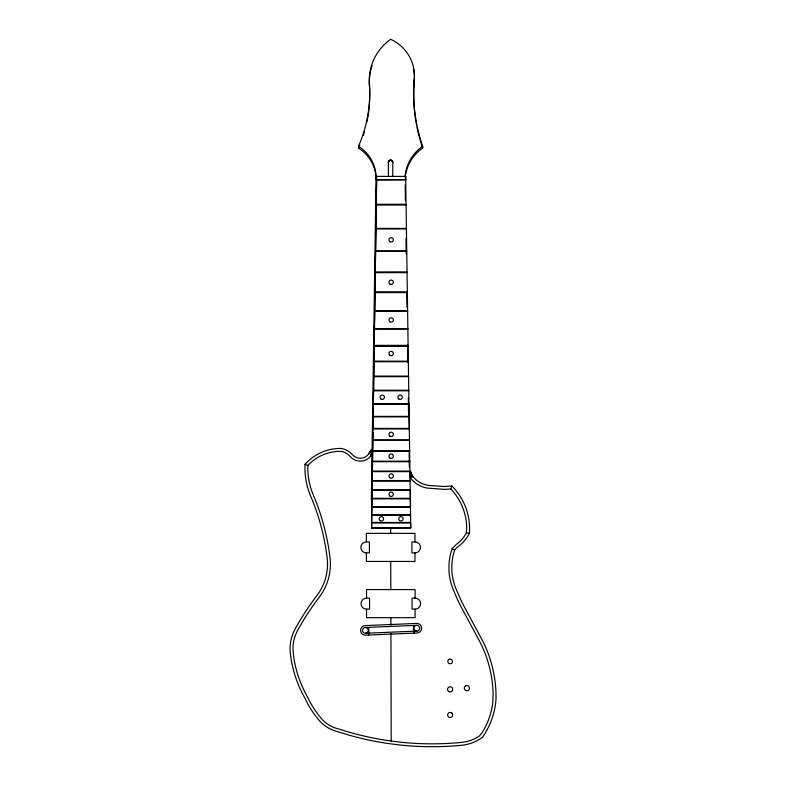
<?xml version="1.0" encoding="UTF-8"?>
<svg xmlns="http://www.w3.org/2000/svg" width="786" height="786" viewBox="0 0 786 786"><rect width="100%" height="100%" fill="white"/><g stroke="black" fill="none" stroke-linecap="round" stroke-linejoin="round"><path stroke-width="1.18" d="M371.572 527.809L371.68 515.233L410.626 515.262M371.916 498.334L372.053 489.629L410.253 489.629L410.39 498.334L371.916 498.304L371.68 515.233M372.053 489.629L372.79 439.846L409.516 439.875M372.79 439.875L373.144 416.865L409.172 416.894M408.779 390.259L373.527 390.229L373.144 416.865M408.121 345.909L374.195 345.909L374.195 345.359L408.121 345.359M374.706 311.344L407.61 311.344L374.706 311.344L374.706 310.834L407.61 310.834M374.981 292.5L407.335 292.5L374.981 292.53L374.981 291.96L407.325 291.989M375.276 272.526L407.04 272.526L375.276 272.565L375.276 272.015L407.03 272.015M371.346 500.102L376.072 176.565A38.082 37.502 -0.2 0 0 358.485 146.245A136.685 134.602 -0.2 0 0 369.42 83.621A51.129 50.353 -0.2 0 1 390.603 39.3A40.843 40.224 -0.2 0 1 414.31 79.18L413.937 85.536A168.037 165.492 -0.2 0 0 415.951 121.712M406.038 204.419L376.278 204.419L376.278 204.989L406.038 204.989M374.578 322.054L376.641 176.378L405.664 176.378L405.674 179.906M388.392 176.712L388.392 162.348C388.294 159.489 392.99 159.578 392.784 162.437A2.201 2.201 0 0 0 390.593 160.236A2.201 2.201 0 0 0 388.392 162.437C388.186 159.558 392.892 159.509 392.784 162.368L392.784 176.712M410.685 524.203L410.744 527.937L371.572 527.937L410.734 527.809L405.664 176.378M371.572 527.937L372.181 486.269M372.22 483.537L372.967 432.349M373.006 429.893L374.519 325.738M373.527 390.259L376.641 179.748L405.674 179.748M372.083 450.447L371.169 455.674L370.255 456.646A13.313 13.313 0 0 1 351.794 458.11L349.475 455.752A15.366 15.366 0 0 0 341.429 451.439L337.597 451.39A44.576 44.576 0 0 0 309.37 463.937L307.876 465.489L307.817 467.051A68.716 68.716 0 0 0 313.3 494.974A231.212 231.212 0 0 1 329.992 557.451A54.912 54.912 0 0 1 321.189 594.481L319.175 597.321A265.933 265.933 0 0 0 297.884 629.92A40.086 40.086 0 0 0 292.883 648.312L293.699 656.968A114.481 114.481 0 0 0 304.31 690.914L308.584 699.127A87.433 87.433 0 0 0 319.627 716.37L321.307 718.483A32.776 32.776 0 0 0 336.202 728.288L338.835 729.015A301.009 301.009 0 0 0 389.325 740.785L399.602 742.082A300.655 300.655 0 0 0 461.667 742.377A38.278 38.278 0 0 0 479.381 735.971L481.916 732.955A74.012 74.012 0 0 0 492.753 703.057L493.117 694.215A120.337 120.337 0 0 0 478.094 638.458L461.411 607.49A125.966 125.966 0 0 1 456.872 598.077L453.944 591.298A58.076 58.076 0 0 1 450.899 552.637L452.088 548.687L456.43 544.364A35.517 35.517 0 0 0 466.137 533.439L466.717 529.096A57.388 57.388 0 0 0 452.657 491.024L450.742 488.971L444.709 489.393L427.142 488.077A27.284 27.284 0 0 1 410.813 478.517L410.115 477.583L410.115 471.6L411.157 472.18L411.736 474.96A24.415 24.415 0 0 0 429.785 485.532L444.738 486.524L451.852 485.964A60.257 60.257 0 0 1 469.389 533.468A38.386 38.386 0 0 1 456.833 547.587L454.652 550.102A55.246 55.246 0 0 0 456.578 590.168L458.199 593.794A123.284 123.284 0 0 0 463.946 606.153L480.61 637.063A123.206 123.206 0 0 1 495.966 700.12A76.881 76.881 0 0 1 482.506 737.268A41.137 41.137 0 0 1 461.962 745.226A303.543 303.543 0 0 1 399.298 744.932L388.923 743.625A303.543 303.543 0 0 1 338.029 731.766A35.645 35.645 0 0 1 317.387 718.158A90.223 90.223 0 0 1 305.184 698.646A117.35 117.35 0 0 1 290.014 650.11A42.925 42.925 0 0 1 295.369 628.545A268.674 268.674 0 0 1 316.856 595.621A52.063 52.063 0 0 0 327.143 557.765A228.372 228.372 0 0 0 310.637 496.054A71.526 71.526 0 0 1 305.047 464.3A47.445 47.445 0 0 1 340.77 448.433A18.235 18.235 0 0 1 352.354 454.642A10.434 10.434 0 0 0 369.951 451.714L372.083 450.447L371.002 449.838L369.155 453.306M414.31 79.18L413.937 83.699A168.037 165.492 -0.2 0 0 422.691 146.245L422.701 148.082A41.52 40.892 -0.2 0 0 405.193 177.4M388.392 162.368C388.274 159.892 392.175 159.381 392.715 161.798M410.626 474.174L411.157 472.18M450.742 488.971L451.852 485.964M372.053 452.657L370.746 454.288L371.169 455.674M410.115 477.583L413.033 476.689L410.115 471.6M365.244 627.483L416.737 625.322M365.49 633.251L416.983 631.089M405.664 179.689L376.641 179.906M376.278 204.448L406.038 204.448M406.391 228.402L375.924 228.402L375.924 228.981L406.391 228.952M406.716 250.862L375.59 250.832L375.59 251.412L406.726 251.412M407.865 328.607L374.441 328.577L374.441 329.157L407.875 329.157M408.121 345.879L374.195 345.909M408.347 361.187L373.959 361.157L373.959 361.727L408.356 361.727M408.573 376.13L373.733 376.101L373.733 376.671L408.582 376.671M373.527 390.809L408.789 390.809M373.33 403.66L408.975 403.66M373.37 404.2L408.985 404.171L409.29 428.409L372.957 428.409M373.144 416.354L409.162 416.354M372.957 428.96L409.349 428.96M372.79 440.415L409.526 440.415M372.633 450.771L409.673 450.771M372.633 451.321L409.683 451.321M372.476 461.166L409.83 461.166M372.476 461.706L409.84 461.706M372.328 471.079L409.978 471.079M372.328 471.629L409.978 471.629M372.191 480.56L410.115 480.56M372.191 481.101L410.125 481.101M371.916 498.874L410.4 498.874L410.508 507.225L371.807 507.225M410.498 506.685L371.807 506.685M371.69 514.712L410.616 514.712M371.65 522.454L410.734 522.454M371.572 522.995L410.734 522.995M366.384 541.908L369.42 541.908L369.42 552.902L366.384 552.902A5.502 5.502 0 0 1 360.882 547.4A5.502 5.502 0 0 1 366.384 541.908L366.384 533.36L414.949 533.36L414.949 541.908A5.502 5.502 0 0 1 420.451 547.4A5.502 5.502 0 0 1 414.949 552.902L414.949 561.45L366.384 561.45L366.384 552.902M414.949 541.908L411.913 541.908L411.913 552.902L414.949 552.902M366.531 598.136L369.567 598.136L369.567 609.13L366.531 609.13A5.502 5.502 0 0 1 361.029 603.628A5.502 5.502 0 0 1 366.531 598.136L366.531 589.579L415.096 589.579L415.096 598.136A5.502 5.502 0 0 1 420.598 603.628A5.502 5.502 0 0 1 415.096 609.13L415.096 617.678L366.531 617.678L366.531 609.13M415.096 598.136L412.06 598.136L412.06 609.13L415.096 609.13M466.56 532.672L469.389 533.468M410.115 475.815L413.033 476.689L410.115 474.056M305.047 464.3L307.876 465.489M452.088 548.687L454.652 550.102M369.951 451.714L371.64 452.657M413.927 631.217L414.006 633.123M413.328 625.469L413.574 631.237M368.654 627.336L368.899 633.103M368.546 633.123L368.624 635.029M410.39 498.295L410.4 498.874M405.173 185.182L405.409 200.715M405.969 238.679L406.195 253.819M406.755 291.812L406.981 307.257M407.541 345.211L407.796 362.356M408.317 397.863L408.543 413.141M409.093 450.525L409.339 467.071M376.072 179.906L376.072 176.565M390.652 527.347L390.662 533.36M390.74 561.45L390.809 589.579M390.888 617.678L390.907 625.008M390.927 633.555L391.202 741.021M369.42 83.621L369.43 85.448A136.685 134.602 -0.2 0 1 368.477 112.879M358.485 146.245L358.495 148.082A38.082 37.502 -0.2 0 1 376.081 178.393M405.095 176.565A41.52 40.892 -0.2 0 1 422.691 146.245M422.701 148.082A168.037 165.492 -0.2 0 1 419.96 139.417M419.655 138.326A168.037 165.492 -0.2 0 1 417.71 130.614M417.464 129.513A168.037 165.492 -0.2 0 1 416.993 127.293M416.56 125.062A168.037 165.492 -0.2 0 1 416.148 122.832M413.446 68.785A40.843 40.224 -0.2 0 1 414.32 81.017M369.43 85.448A51.129 50.353 -0.2 0 1 372.132 65.513M368.31 114.019A136.685 134.602 -0.2 0 1 366.895 121.909M364.38 131.92A136.685 134.602 -0.2 0 1 363.378 135.212M359.841 144.909A136.685 134.602 -0.2 0 1 358.495 148.082M448.953 659.366L448.462 659.739A2.378 2.378 0 0 0 451.331 663.482L451.822 663.099A2.378 2.378 0 0 0 448.953 659.366M465.607 685.962L465.076 686.365A2.574 2.574 0 0 0 465.076 690L465.607 690.413A2.574 2.574 0 0 0 468.181 690.413L468.711 690A2.574 2.574 0 0 0 468.711 686.365L468.181 685.962A2.574 2.574 0 0 0 465.607 685.962M416.659 623.416L365.166 625.577A4.795 4.795 0 0 0 360.577 630.568A4.795 4.795 0 0 0 365.569 635.157L417.061 632.995A4.795 4.795 0 0 0 421.65 628.004A4.795 4.795 0 0 0 416.659 623.416M410.253 490.14L372.053 490.14L410.253 490.169M451.95 713.138L451.419 712.735A2.554 2.554 0 0 0 448.334 716.753L448.865 717.166A2.554 2.554 0 0 0 451.95 713.138M389.709 457.865A2.201 2.201 0 0 0 393.314 456.637A2.201 2.201 0 0 0 390.445 454.131A2.201 2.201 0 0 0 389.709 457.865M380.277 520.735A2.201 2.201 0 0 0 383.588 518.858A2.201 2.201 0 0 0 380.306 516.923A2.201 2.201 0 0 0 380.277 520.735M399.494 520.479A2.201 2.201 0 0 0 403.1 519.251A2.201 2.201 0 0 0 400.241 516.746A2.201 2.201 0 0 0 399.494 520.479M389.709 355.184A2.201 2.201 0 0 0 393.314 353.955A2.201 2.201 0 0 0 390.445 351.45A2.201 2.201 0 0 0 389.709 355.184M389.709 436.034A2.201 2.201 0 0 0 393.314 434.815A2.201 2.201 0 0 0 390.445 432.3A2.201 2.201 0 0 0 389.709 436.034M398.62 398.866A2.201 2.201 0 0 0 402.226 397.647A2.201 2.201 0 0 0 399.357 395.132A2.201 2.201 0 0 0 398.62 398.866M380.788 398.866A2.201 2.201 0 0 0 384.393 397.647A2.201 2.201 0 0 0 381.534 395.132A2.201 2.201 0 0 0 380.788 398.866M389.709 283.903A2.201 2.201 0 0 0 393.314 282.685A2.201 2.201 0 0 0 390.445 280.18A2.201 2.201 0 0 0 389.709 283.903M389.709 495.887A2.201 2.201 0 0 0 393.314 494.659A2.201 2.201 0 0 0 390.445 492.154A2.201 2.201 0 0 0 389.709 495.887M389.709 241.557A2.201 2.201 0 0 0 393.314 240.329A2.201 2.201 0 0 0 390.445 237.824A2.201 2.201 0 0 0 389.709 241.557M389.709 477.711A2.201 2.201 0 0 0 393.314 476.493A2.201 2.201 0 0 0 390.445 473.978A2.201 2.201 0 0 0 389.709 477.711M389.709 321.612A2.201 2.201 0 0 0 393.314 320.393A2.201 2.201 0 0 0 390.445 317.878A2.201 2.201 0 0 0 389.709 321.612M448.855 691.601A2.574 2.574 0 0 0 452.716 689.371A2.574 2.574 0 0 0 448.855 687.141A2.574 2.574 0 0 0 448.855 691.601M414.91 630.333A2.889 2.889 0 0 0 419.675 628.839A2.889 2.889 0 0 0 416 625.45A2.889 2.889 0 0 0 414.91 630.333M363.417 632.484A2.889 2.889 0 0 0 368.182 630.991A2.889 2.889 0 0 0 364.507 627.611A2.889 2.889 0 0 0 363.417 632.484"/></g></svg>
